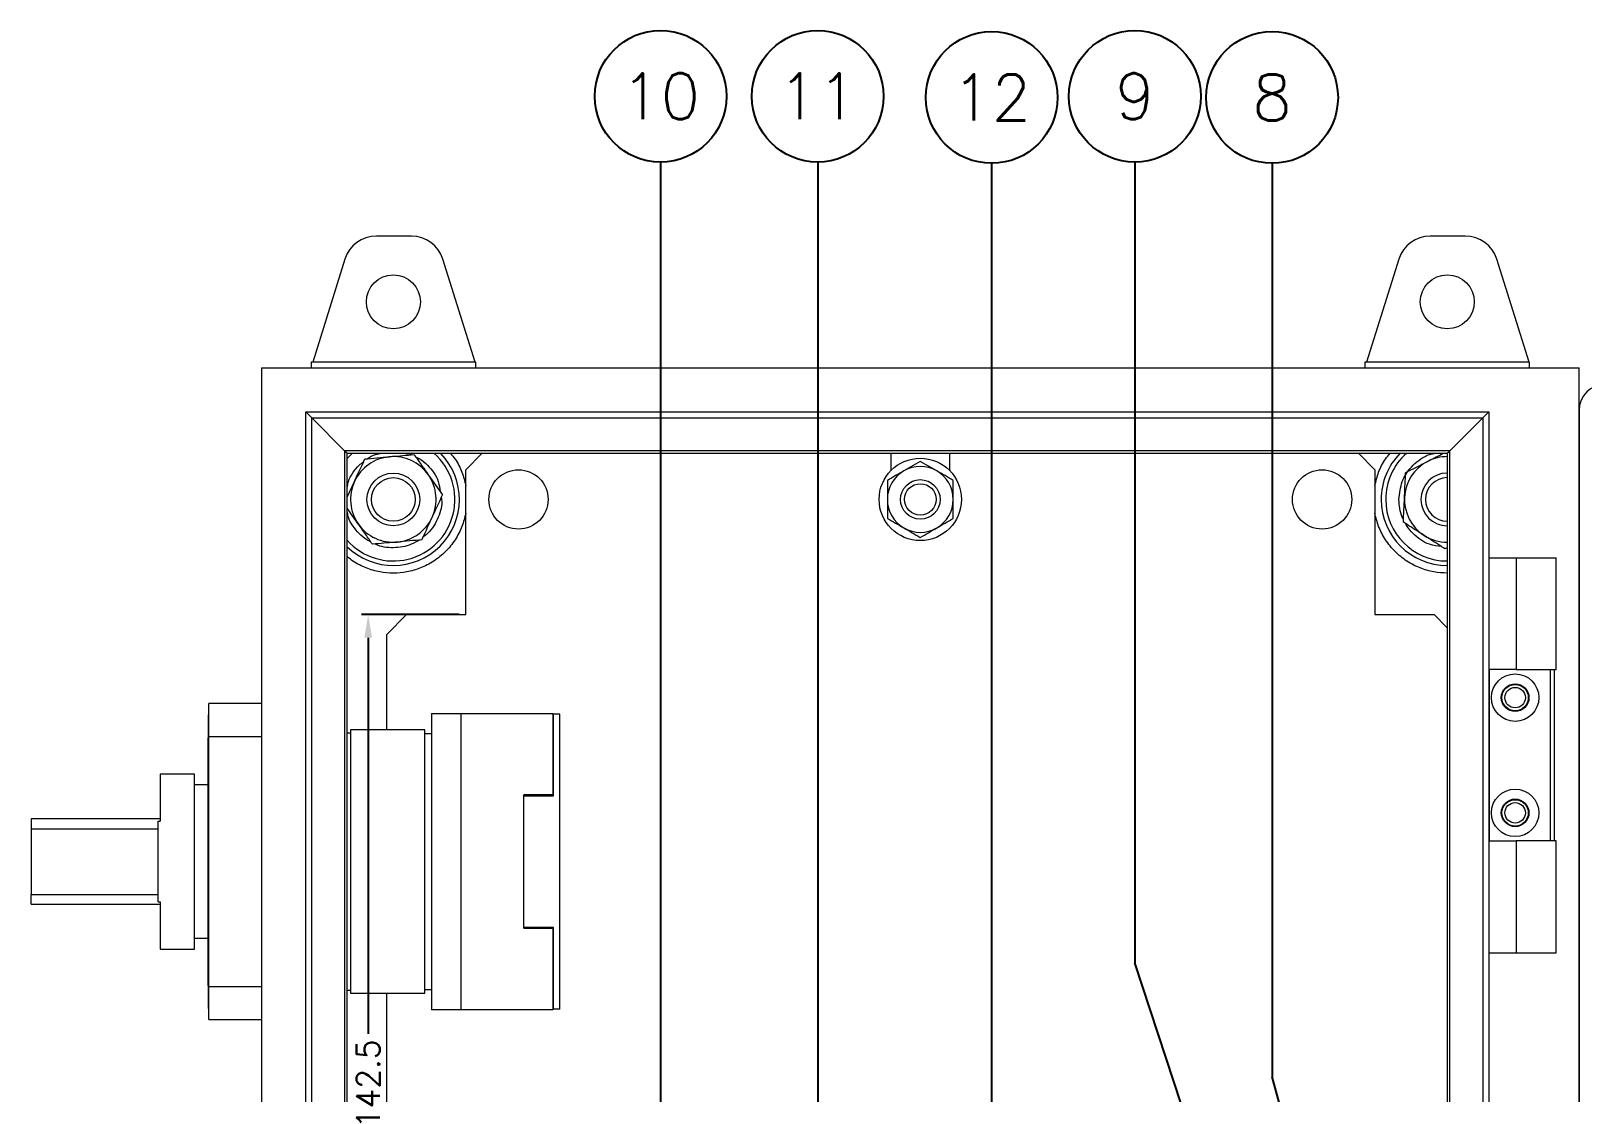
# Model space of a CAD drawing. Extents: x 4137 to 28680, y 2446 to 6814.
# Drawn here: x 11037.1 to 11272.7, y 3616.5 to 3777.8 of the extents above; entities that cross this region are included whole.
import ezdxf
from ezdxf.enums import TextEntityAlignment as Align

# ---------------------------------------------------------------- set-up
doc = ezdxf.new("R2010")
doc.units = 0
doc.header["$LTSCALE"] = 0.5
doc.layers.get('0').update_dxf_attribs({"linetype": 'CONTINUOUS'})
doc.layers.get('DEFPOINTS').update_dxf_attribs({"linetype": 'CONTINUOUS'})
doc.layers.add('DIM', color=5, linetype='CONTINUOUS')
doc.styles.get("Standard").update_dxf_attribs({"font": 'simplex.shx'})
doc.dimstyles.new('YP115', dxfattribs={"dimscale": 0, "dimtxt": 37.5, "dimasz": 37.5, "dimexe": 0.5, "dimexo": 37.5, "dimgap": 22.5, "dimtad": 0, "dimtoh": 1, "dimdec": 1, "dimzin": 0, "dimdsep": 46, "dimtxsty": 'Standard', "dimcen": 0, "dimdle": 1.25, "dimadec": 0, "dimazin": 0, "dimtfac": 0.75, "dimtdec": 1, "dimtofl": 0, "dimtmove": 2, "dimatfit": 3, "dimfxl": 1, "dimtolj": 1, "dimtzin": 0, "dimarcsym": 0})

# ---------------------------------------------------------------- blocks, each defined once
blk = doc.blocks.new('*D38')
at = {"layer": 'DEFPOINTS', "color": 0, "transparency": 16777216}
for p in [(11103.13, 3689.17), (11088.31, 3546.67), (11097.13, 3546.67)]:
    blk.add_point(p, dxfattribs=at)
at = {"layer": 'DIM', "color": 0, "lineweight": -2, "transparency": 16777216}
for p, q in [((11102.13, 3689.17), (11087.31, 3689.17)), ((11088.31, 3685.67), (11088.31, 3625.49)), ((11088.31, 3550.17), (11088.31, 3610.36)), ((11096.13, 3546.67), (11087.31, 3546.67))]:
    blk.add_line(p, q, dxfattribs=at)
at = {"layer": 'DIM', "color": 0, "transparency": 16777216}
for points in [[(11087.72, 3685.67), (11088.89, 3685.67), (11088.31, 3689.17)], [(11087.72, 3550.17), (11088.89, 3550.17), (11088.31, 3546.67)]]:
    blk.add_solid(points, dxfattribs=at)
at = {"layer": 'DIM', "color": 0, "transparency": 16777216, "insert": (11088.31, 3617.92), "char_height": 3.5, "attachment_point": 5, "rotation": 90}
blk.add_mtext('\\A1;142.5', dxfattribs=at)
blk = doc.blocks.new('*D40')
at = {"layer": 'DEFPOINTS', "color": 0, "transparency": 16777216}
for p in [(11103.13, 3689.17), (11088.31, 3546.67), (11097.13, 3546.67)]:
    blk.add_point(p, dxfattribs=at)
at = {"layer": 'DIM', "color": 0, "lineweight": -2, "transparency": 16777216}
for p, q in [((11102.13, 3689.17), (11087.31, 3689.17)), ((11088.31, 3685.67), (11088.31, 3625.49)), ((11088.31, 3550.17), (11088.31, 3610.36)), ((11096.13, 3546.67), (11087.31, 3546.67))]:
    blk.add_line(p, q, dxfattribs=at)
at = {"layer": 'DIM', "color": 0, "transparency": 16777216}
for points in [[(11087.72, 3685.67), (11088.89, 3685.67), (11088.31, 3689.17)], [(11087.72, 3550.17), (11088.89, 3550.17), (11088.31, 3546.67)]]:
    blk.add_solid(points, dxfattribs=at)
at = {"layer": 'DIM', "color": 0, "transparency": 16777216, "insert": (11088.31, 3617.92), "char_height": 3.5, "attachment_point": 5, "rotation": 90}
blk.add_mtext('\\A1;142.5', dxfattribs=at)

msp = doc.modelspace()

# ---------------------------------------------------------------- linework, layer by layer
at = {"color": 7, "linetype": 'Continuous', "lineweight": 15}
for p, q in [((11094.87, 3746.67), (11089.55, 3746.67)), ((11094.87, 3746.67), (11089.55, 3746.67)), ((11254.87, 3746.67), (11249.55, 3746.67)), ((11254.87, 3746.67), (11249.55, 3746.67)), ((11084.78, 3743.17), (11079.89, 3727.5)), ((11084.78, 3743.17), (11079.89, 3727.5)), ((11104.54, 3727.5), (11099.64, 3743.17)), ((11104.54, 3727.5), (11099.64, 3743.17)), ((11244.78, 3743.17), (11239.89, 3727.5)), ((11244.78, 3743.17), (11239.89, 3727.5)), ((11264.54, 3727.5), (11259.64, 3743.17)), ((11264.54, 3727.5), (11259.64, 3743.17)), ((11079.89, 3727.5), (11079.63, 3727.5)), ((11079.63, 3727.5), (11079.63, 3726.67)), ((11079.89, 3727.5), (11079.63, 3727.5)), ((11079.63, 3727.5), (11079.63, 3726.67)), ((11104.54, 3727.5), (11079.89, 3727.5)), ((11104.54, 3727.5), (11079.89, 3727.5)), ((11104.63, 3727.5), (11104.54, 3727.5)), ((11104.63, 3727.5), (11104.54, 3727.5)), ((11104.63, 3726.67), (11104.63, 3727.5)), ((11104.63, 3726.67), (11104.63, 3727.5)), ((11239.89, 3727.5), (11239.63, 3727.5)), ((11239.63, 3727.5), (11239.63, 3726.67)), ((11239.89, 3727.5), (11239.63, 3727.5)), ((11239.63, 3727.5), (11239.63, 3726.67)), ((11264.54, 3727.5), (11239.89, 3727.5)), ((11264.54, 3727.5), (11239.89, 3727.5)), ((11264.63, 3727.5), (11264.54, 3727.5)), ((11264.63, 3727.5), (11264.54, 3727.5)), ((11264.63, 3726.67), (11264.63, 3727.5)), ((11264.63, 3726.67), (11264.63, 3727.5)), ((11072.13, 3726.67), (11272.13, 3726.67)), ((11072.13, 3726.67), (11072.13, 3426.67)), ((11072.13, 3726.67), (11272.13, 3726.67)), ((11072.13, 3726.67), (11072.13, 3426.67)), ((11272.13, 3426.67), (11272.13, 3726.67)), ((11272.13, 3426.67), (11272.13, 3726.67)), ((11272.13, 3720.17), (11272.13, 3433.17)), ((11272.13, 3720.17), (11272.13, 3433.17)), ((11079.74, 3719.06), (11078.82, 3719.98)), ((11078.82, 3719.98), (11258.43, 3719.98)), ((11078.82, 3433.37), (11078.82, 3719.98)), ((11079.74, 3719.06), (11078.82, 3719.98)), ((11078.82, 3719.98), (11258.43, 3719.98)), ((11078.82, 3433.37), (11078.82, 3719.98)), ((11079.74, 3719.06), (11257.51, 3719.06)), ((11079.74, 3719.06), (11084.74, 3714.07)), ((11079.74, 3434.29), (11079.74, 3719.06)), ((11079.74, 3719.06), (11257.51, 3719.06)), ((11079.74, 3719.06), (11084.74, 3714.07)), ((11079.74, 3434.29), (11079.74, 3719.06)), ((11252.52, 3714.07), (11257.51, 3719.06)), ((11252.52, 3714.07), (11257.51, 3719.06)), ((11258.43, 3719.98), (11257.51, 3719.06)), ((11258.43, 3719.98), (11257.51, 3719.06)), ((11257.51, 3719.06), (11257.51, 3434.29)), ((11257.51, 3719.06), (11257.51, 3434.29)), ((11258.43, 3719.98), (11258.43, 3433.37)), ((11258.43, 3719.98), (11258.43, 3433.37)), ((11252.52, 3714.07), (11084.74, 3714.07)), ((11084.74, 3714.07), (11084.74, 3439.28)), ((11252.52, 3714.07), (11084.74, 3714.07)), ((11084.74, 3714.07), (11084.74, 3439.28)), ((11085.13, 3439.67), (11085.13, 3713.67)), ((11085.13, 3713.67), (11252.13, 3713.67)), ((11085.13, 3439.67), (11085.13, 3713.67)), ((11085.13, 3713.67), (11252.13, 3713.67)), ((11103.13, 3711.17), (11105.63, 3713.67)), ((11103.13, 3711.17), (11105.63, 3713.67)), ((11167.63, 3713.67), (11167.63, 3711.01)), ((11167.63, 3713.67), (11167.63, 3711.01)), ((11176.63, 3711.01), (11176.63, 3713.67)), ((11176.63, 3711.01), (11176.63, 3713.67)), ((11238.63, 3713.67), (11241.13, 3711.17)), ((11238.63, 3713.67), (11241.13, 3711.17)), ((11252.13, 3713.67), (11252.13, 3439.67)), ((11252.13, 3713.67), (11252.13, 3439.67)), ((11252.52, 3439.28), (11252.52, 3714.07)), ((11252.52, 3439.28), (11252.52, 3714.07)), ((11103.13, 3689.17), (11103.13, 3711.17)), ((11103.13, 3689.17), (11103.13, 3711.17)), ((11172.13, 3712.45), (11169.63, 3711)), ((11172.13, 3712.45), (11169.63, 3711)), ((11174.63, 3711), (11172.13, 3712.45)), ((11174.63, 3711), (11172.13, 3712.45)), ((11241.13, 3711.17), (11241.13, 3689.17)), ((11241.13, 3711.17), (11241.13, 3689.17)), ((11085.13, 3707.03), (11086.23, 3709.41)), ((11085.13, 3707.03), (11086.23, 3709.41)), ((11252.1, 3699.34), (11251.78, 3699.18)), ((11252.1, 3699.34), (11251.78, 3699.18)), ((11258.51, 3697.82), (11258.43, 3697.82)), ((11258.51, 3697.82), (11258.43, 3697.82)), ((11258.51, 3680.82), (11258.51, 3697.82)), ((11258.51, 3697.82), (11262.57, 3697.82)), ((11258.51, 3680.82), (11258.51, 3697.82)), ((11258.51, 3697.82), (11262.57, 3697.82)), ((11262.57, 3697.82), (11262.57, 3680.82)), ((11262.57, 3697.82), (11268.68, 3697.82)), ((11262.57, 3697.82), (11262.57, 3680.82)), ((11262.57, 3697.82), (11268.68, 3697.82)), ((11268.68, 3680.82), (11268.68, 3697.82)), ((11268.68, 3680.82), (11268.68, 3697.82)), ((11091.13, 3686.17), (11094.13, 3689.17)), ((11091.13, 3686.17), (11094.13, 3689.17)), ((11094.13, 3689.17), (11103.13, 3689.17)), ((11094.13, 3689.17), (11103.13, 3689.17)), ((11241.13, 3689.17), (11250.13, 3689.17)), ((11241.13, 3689.17), (11250.13, 3689.17)), ((11250.13, 3689.17), (11252.13, 3687.17)), ((11250.13, 3689.17), (11252.13, 3687.17)), ((11091.13, 3671.67), (11091.13, 3686.17)), ((11091.13, 3671.67), (11091.13, 3686.17)), ((11258.43, 3680.82), (11258.51, 3680.82)), ((11258.43, 3680.82), (11258.51, 3680.82)), ((11262.57, 3680.82), (11258.51, 3680.82)), ((11262.57, 3680.82), (11258.51, 3680.82)), ((11258.53, 3654.82), (11258.53, 3680.82)), ((11258.53, 3654.82), (11258.53, 3680.82)), ((11262.57, 3680.82), (11268.68, 3680.82)), ((11262.57, 3680.82), (11268.68, 3680.82)), ((11267.73, 3680.82), (11267.73, 3654.82)), ((11267.73, 3680.82), (11267.73, 3654.82)), ((11268.43, 3654.82), (11268.43, 3680.82)), ((11268.43, 3654.82), (11268.43, 3680.82)), ((11072.13, 3675.67), (11064.13, 3675.67)), ((11064.13, 3670.67), (11064.13, 3675.67)), ((11072.13, 3675.67), (11064.13, 3675.67)), ((11064.13, 3670.67), (11064.13, 3675.67)), ((11064.13, 3673.97), (11064.03, 3673.97)), ((11064.03, 3673.97), (11064.03, 3670.47)), ((11064.13, 3673.97), (11064.03, 3673.97)), ((11064.03, 3673.97), (11064.03, 3670.47)), ((11097.93, 3674.17), (11097.93, 3629.17)), ((11097.93, 3674.17), (11102.43, 3674.17)), ((11097.93, 3674.17), (11097.93, 3629.17)), ((11097.93, 3674.17), (11102.43, 3674.17)), ((11102.43, 3629.17), (11102.43, 3674.17)), ((11102.43, 3674.17), (11116.33, 3674.17)), ((11102.43, 3629.17), (11102.43, 3674.17)), ((11102.43, 3674.17), (11116.33, 3674.17)), ((11116.33, 3674.17), (11116.33, 3661.79)), ((11116.33, 3674.17), (11116.33, 3661.79)), ((11116.43, 3674.07), (11116.33, 3674.07)), ((11116.43, 3674.07), (11116.33, 3674.07)), ((11116.43, 3661.67), (11116.43, 3674.07)), ((11117.43, 3674.07), (11116.43, 3674.07)), ((11116.43, 3661.67), (11116.43, 3674.07)), ((11117.43, 3674.07), (11116.43, 3674.07)), ((11117.43, 3629.27), (11117.43, 3674.07)), ((11117.43, 3629.27), (11117.43, 3674.07)), ((11064.13, 3670.67), (11072.13, 3670.67)), ((11064.13, 3632.67), (11064.13, 3670.67)), ((11064.13, 3670.67), (11072.13, 3670.67)), ((11064.13, 3632.67), (11064.13, 3670.67)), ((11085.63, 3671.17), (11085.13, 3671.17)), ((11085.63, 3671.17), (11085.13, 3671.17)), ((11096.93, 3671.67), (11085.63, 3671.67)), ((11085.63, 3671.67), (11085.63, 3631.67)), ((11096.93, 3671.67), (11085.63, 3671.67)), ((11085.63, 3671.67), (11085.63, 3631.67)), ((11096.93, 3631.67), (11096.93, 3671.67)), ((11096.93, 3631.67), (11096.93, 3671.67)), ((11097.93, 3671.07), (11096.93, 3671.07)), ((11097.93, 3671.07), (11096.93, 3671.07)), ((11064.03, 3632.87), (11064.03, 3670.47)), ((11064.03, 3632.87), (11064.03, 3670.47)), ((11061.93, 3664.97), (11056.73, 3664.97)), ((11056.73, 3664.97), (11056.73, 3657.8)), ((11061.93, 3664.97), (11056.73, 3664.97)), ((11056.73, 3664.97), (11056.73, 3657.8)), ((11061.93, 3638.37), (11061.93, 3664.97)), ((11061.93, 3638.37), (11061.93, 3664.97)), ((11064.03, 3663.32), (11061.93, 3663.32)), ((11064.03, 3663.32), (11061.93, 3663.32)), ((11116.33, 3661.79), (11111.93, 3661.79)), ((11111.93, 3641.55), (11111.93, 3661.79)), ((11116.33, 3661.79), (11111.93, 3661.79)), ((11111.93, 3641.55), (11111.93, 3661.79)), ((11111.93, 3661.67), (11116.43, 3661.67)), ((11111.93, 3641.67), (11111.93, 3661.67)), ((11111.93, 3661.67), (11116.43, 3661.67)), ((11111.93, 3641.67), (11111.93, 3661.67)), ((11056.73, 3658.14), (11037.13, 3658.14)), ((11037.13, 3658.14), (11037.13, 3656.67)), ((11056.73, 3658.14), (11037.13, 3658.14)), ((11037.13, 3658.14), (11037.13, 3656.67)), ((11037.13, 3656.67), (11037.13, 3646.68)), ((11037.13, 3656.67), (11056.43, 3656.67)), ((11037.13, 3656.67), (11037.13, 3646.68)), ((11037.13, 3656.67), (11056.43, 3656.67)), ((11056.43, 3657.8), (11056.73, 3657.8)), ((11056.43, 3656.67), (11056.43, 3657.8)), ((11056.43, 3657.8), (11056.73, 3657.8)), ((11056.43, 3656.67), (11056.43, 3657.8)), ((11056.43, 3646.68), (11056.43, 3656.67)), ((11056.43, 3646.68), (11056.43, 3656.67)), ((11258.43, 3654.82), (11258.51, 3654.82)), ((11258.43, 3654.82), (11258.51, 3654.82)), ((11258.51, 3637.82), (11258.51, 3654.82)), ((11258.51, 3654.82), (11262.57, 3654.82)), ((11258.51, 3637.82), (11258.51, 3654.82)), ((11258.51, 3654.82), (11262.57, 3654.82)), ((11262.57, 3654.82), (11262.57, 3637.82)), ((11268.68, 3654.82), (11262.57, 3654.82)), ((11262.57, 3654.82), (11262.57, 3637.82)), ((11268.68, 3654.82), (11262.57, 3654.82)), ((11268.68, 3637.82), (11268.68, 3654.82)), ((11268.68, 3637.82), (11268.68, 3654.82)), ((11037.13, 3646.68), (11056.43, 3646.68)), ((11037.13, 3645.21), (11037.13, 3646.68)), ((11037.13, 3646.68), (11056.43, 3646.68)), ((11037.13, 3645.21), (11037.13, 3646.68)), ((11037.13, 3645.21), (11056.73, 3645.21)), ((11037.13, 3645.21), (11056.73, 3645.21)), ((11056.43, 3645.55), (11056.43, 3646.68)), ((11056.43, 3645.55), (11056.43, 3646.68)), ((11056.43, 3645.55), (11056.73, 3645.55)), ((11056.43, 3645.55), (11056.73, 3645.55)), ((11056.73, 3645.55), (11056.73, 3638.37)), ((11056.73, 3645.55), (11056.73, 3638.37)), ((11061.93, 3640.02), (11064.03, 3640.02)), ((11061.93, 3640.02), (11064.03, 3640.02)), ((11116.43, 3641.67), (11111.93, 3641.67)), ((11116.43, 3641.67), (11111.93, 3641.67)), ((11111.93, 3641.55), (11116.33, 3641.55)), ((11111.93, 3641.55), (11116.33, 3641.55)), ((11116.33, 3641.55), (11116.33, 3629.17)), ((11116.33, 3641.55), (11116.33, 3629.17)), ((11116.43, 3629.27), (11116.43, 3641.67)), ((11116.43, 3629.27), (11116.43, 3641.67)), ((11056.73, 3638.37), (11061.93, 3638.37)), ((11056.73, 3638.37), (11061.93, 3638.37)), ((11258.43, 3637.82), (11258.51, 3637.82)), ((11258.43, 3637.82), (11258.51, 3637.82)), ((11258.51, 3637.82), (11262.57, 3637.82)), ((11258.51, 3637.82), (11262.57, 3637.82)), ((11262.57, 3637.82), (11268.68, 3637.82)), ((11262.57, 3637.82), (11268.68, 3637.82)), ((11064.03, 3632.87), (11064.03, 3629.37)), ((11064.03, 3632.87), (11064.03, 3629.37)), ((11072.13, 3632.67), (11064.13, 3632.67)), ((11064.13, 3627.67), (11064.13, 3632.67)), ((11072.13, 3632.67), (11064.13, 3632.67)), ((11064.13, 3627.67), (11064.13, 3632.67)), ((11085.13, 3632.17), (11085.63, 3632.17)), ((11085.13, 3632.17), (11085.63, 3632.17)), ((11085.63, 3631.67), (11096.93, 3631.67)), ((11085.63, 3631.67), (11096.93, 3631.67)), ((11091.13, 3467.17), (11091.13, 3631.67)), ((11091.13, 3467.17), (11091.13, 3631.67)), ((11096.93, 3632.27), (11097.93, 3632.27)), ((11096.93, 3632.27), (11097.93, 3632.27)), ((11064.03, 3629.37), (11064.13, 3629.37)), ((11064.03, 3629.37), (11064.13, 3629.37)), ((11102.43, 3629.17), (11097.93, 3629.17)), ((11102.43, 3629.17), (11097.93, 3629.17)), ((11116.33, 3629.17), (11102.43, 3629.17)), ((11116.33, 3629.17), (11102.43, 3629.17)), ((11116.33, 3629.27), (11116.43, 3629.27)), ((11116.33, 3629.27), (11116.43, 3629.27)), ((11117.43, 3629.27), (11116.43, 3629.27)), ((11117.43, 3629.27), (11116.43, 3629.27)), ((11064.13, 3627.67), (11072.13, 3627.67)), ((11064.13, 3627.67), (11072.13, 3627.67))]:
    msp.add_line(p, q, dxfattribs=at)
at = {"color": 8, "linetype": 'Continuous', "lineweight": 15}
for p, q in [((11064.03, 3670.47), (11064.13, 3670.47)), ((11064.03, 3670.47), (11064.13, 3670.47)), ((11064.13, 3632.87), (11064.03, 3632.87)), ((11064.13, 3632.87), (11064.03, 3632.87))]:
    msp.add_line(p, q, dxfattribs=at)
at = {"color": 7, "linetype": 'Continuous', "lineweight": 15, "flags": 128}
for points in [[(11084.74, 3714.07), (11084.95, 3713.85), (11085.08, 3713.72), (11085.13, 3713.67)], [(11084.74, 3714.07), (11084.95, 3713.85), (11085.08, 3713.72), (11085.13, 3713.67)], [(11252.13, 3713.67), (11252.17, 3713.72), (11252.31, 3713.85), (11252.52, 3714.07)], [(11252.13, 3713.67), (11252.17, 3713.72), (11252.31, 3713.85), (11252.52, 3714.07)]]:
    msp.add_lwpolyline(points, dxfattribs=at)
at = {"color": 8, "linetype": 'Continuous', "lineweight": 15, "flags": 128}
msp.add_lwpolyline([(11085.93, 3713.67), (11085.22, 3712.97), (11085.13, 3712.88)], dxfattribs=at)
msp.add_lwpolyline([(11085.93, 3713.67), (11085.22, 3712.97), (11085.13, 3712.88)], dxfattribs=at)
at = {"color": 7, "linetype": 'Continuous', "lineweight": 15}
for centre, radius in [((11092.13, 3736.67), 4.1), ((11092.13, 3736.67), 4.1), ((11252.13, 3736.67), 4.1), ((11252.13, 3736.67), 4.1), ((11111.13, 3706.67), 4.5), ((11111.13, 3706.67), 4.5), ((11172.13, 3706.67), 6.25), ((11172.13, 3706.67), 6.25), ((11233.13, 3706.67), 4.5), ((11233.13, 3706.67), 4.5), ((11092.13, 3706.67), 4), ((11092.13, 3706.67), 4), ((11092.13, 3706.67), 3.31), ((11092.13, 3706.67), 3.31), ((11172.13, 3706.67), 3), ((11172.13, 3706.67), 3), ((11172.13, 3706.67), 2.39), ((11172.13, 3706.67), 2.39), ((11262.43, 3676.57), 3.6), ((11262.43, 3676.57), 3.6), ((11262.43, 3676.57), 2.1), ((11262.43, 3676.57), 2.1), ((11262.43, 3676.57), 2), ((11262.43, 3676.57), 2), ((11262.43, 3676.57), 1.55), ((11262.43, 3676.57), 1.55), ((11262.43, 3659.07), 3.6), ((11262.43, 3659.07), 3.6), ((11262.43, 3659.07), 2.1), ((11262.43, 3659.07), 2.1), ((11262.43, 3659.07), 2), ((11262.43, 3659.07), 2), ((11262.43, 3659.07), 1.55), ((11262.43, 3659.07), 1.55)]:
    msp.add_circle(centre, radius, dxfattribs=at)
for centre, radius, start, end in [((11089.55, 3741.67), 5, 90, 162.646), ((11089.55, 3741.67), 5, 90, 162.646), ((11094.87, 3741.67), 5, 17.354, 90), ((11094.87, 3741.67), 5, 17.354, 90), ((11249.55, 3741.67), 5, 90, 162.646), ((11249.55, 3741.67), 5, 90, 162.646), ((11254.87, 3741.67), 5, 17.354, 90), ((11254.87, 3741.67), 5, 17.354, 90), ((11276.13, 3720.17), 4, 90, 180), ((11276.13, 3720.17), 4, 90, 180), ((11092.13, 3706.67), 6.5, 95.1489, 155.1489), ((11092.13, 3706.67), 6.5, 95.1489, 155.1489), ((11092.13, 3706.67), 6.5, 35.1489, 95.1489), ((11092.13, 3706.67), 6.5, 35.1489, 95.1489), ((11252.13, 3706.67), 6.5, 90, 117.3327), ((11252.13, 3706.67), 6.5, 90, 117.3327), ((11172.13, 3706.67), 5, 120, 180), ((11172.13, 3706.67), 5, 120, 180), ((11172.13, 3706.67), 5, 60, 120), ((11172.13, 3706.67), 5, 60, 120), ((11172.13, 3706.67), 5, 0, 60), ((11172.13, 3706.67), 5, 0, 60), ((11252.13, 3706.67), 6.5, 117.3327, 177.3327), ((11252.13, 3706.67), 6.5, 117.3327, 177.3327), ((11092.13, 3706.67), 6.5, 155.1489, 215.1489), ((11092.13, 3706.67), 6.5, 155.1489, 215.1489), ((11092.13, 3706.67), 6.5, 335.1489, 35.1489), ((11092.13, 3706.67), 6.5, 335.1489, 35.1489), ((11252.13, 3706.67), 4, 90, 180), ((11252.13, 3706.67), 4, 90, 180), ((11252.13, 3706.67), 3.31, 90, 180), ((11252.13, 3706.67), 3.31, 90, 180), ((11172.13, 3706.67), 5, 180, 240), ((11172.13, 3706.67), 5, 180, 240), ((11172.13, 3706.67), 5, 300, 0), ((11172.13, 3706.67), 5, 300, 0), ((11252.13, 3706.67), 6.5, 177.3327, 237.3327), ((11252.13, 3706.67), 6.5, 177.3327, 237.3327), ((11252.13, 3706.67), 4, 180, 270), ((11252.13, 3706.67), 4, 180, 270), ((11252.13, 3706.67), 3.31, 180, 270), ((11252.13, 3706.67), 3.31, 180, 270), ((11092.13, 3706.67), 6.5, 275.1489, 335.1489), ((11092.13, 3706.67), 6.5, 275.1489, 335.1489), ((11092.13, 3706.67), 6.5, 215.1489, 275.1489), ((11092.13, 3706.67), 6.5, 215.1489, 275.1489), ((11172.13, 3706.67), 5, 240, 300), ((11172.13, 3706.67), 5, 240, 300), ((11252.13, 3706.67), 6.5, 237.3327, 270), ((11252.13, 3706.67), 6.5, 237.3327, 270)]:
    msp.add_arc(centre, radius, start, end, dxfattribs=at)
at = {"color": 8, "linetype": 'Continuous', "lineweight": 15}
for centre, radius, start, end in [((11092.13, 3706.67), 9.35, 221.5427, 48.4573), ((11092.13, 3706.67), 10.03, 225.7657, 44.2343), ((11092.13, 3706.67), 9.35, 221.5427, 48.4573), ((11092.13, 3706.67), 10.03, 225.7657, 44.2343), ((11252.13, 3706.67), 10.03, 135.7657, 180), ((11252.13, 3706.67), 10.03, 135.7657, 180), ((11252.13, 3706.67), 9.35, 131.5427, 180), ((11252.13, 3706.67), 9.35, 131.5427, 180), ((11252.13, 3706.67), 10.03, 180, 270), ((11252.13, 3706.67), 10.03, 180, 270), ((11252.13, 3706.67), 9.35, 180, 270), ((11252.13, 3706.67), 9.35, 180, 270)]:
    msp.add_arc(centre, radius, start, end, dxfattribs=at)
at = {"color": 7, "linetype": 'Continuous', "lineweight": 15}
for points, knots in [([(11087.81, 3712.81), (11088.41, 3712.87), (11089.64, 3712.98), (11090.91, 3713.09), (11091.54, 3713.15)], [0, 0, 0, 0, 0.495458, 1, 1, 1, 1]), ([(11087.81, 3712.81), (11088.41, 3712.87), (11089.64, 3712.98), (11090.91, 3713.09), (11091.54, 3713.15)], [0, 0, 0, 0, 0.495458, 1, 1, 1, 1]), ([(11091.54, 3713.15), (11091.63, 3713.16), (11092.9, 3713.27), (11094.13, 3713.38), (11095.28, 3713.48)], [0, 0, 0, 0, 0.070214, 1, 1, 1, 1]), ([(11091.54, 3713.15), (11091.63, 3713.16), (11092.9, 3713.27), (11094.13, 3713.38), (11095.28, 3713.48)], [0, 0, 0, 0, 0.070214, 1, 1, 1, 1]), ([(11095.28, 3713.48), (11095.63, 3712.99), (11096.34, 3711.98), (11097.07, 3710.94), (11097.44, 3710.42)], [0, 0, 0, 0, 0.495459, 1, 1, 1, 1]), ([(11095.28, 3713.48), (11095.63, 3712.99), (11096.34, 3711.98), (11097.07, 3710.94), (11097.44, 3710.42)], [0, 0, 0, 0, 0.495459, 1, 1, 1, 1]), ([(11249.14, 3712.45), (11249.22, 3712.49), (11250.02, 3712.9), (11250.81, 3713.31), (11251.51, 3713.67)], [0, 0, 0, 0, 0.098745, 1, 1, 1, 1]), ([(11249.14, 3712.45), (11249.22, 3712.49), (11250.02, 3712.9), (11250.81, 3713.31), (11251.51, 3713.67)], [0, 0, 0, 0, 0.098745, 1, 1, 1, 1]), ([(11086.23, 3709.41), (11086.37, 3709.72), (11086.91, 3710.87), (11087.43, 3711.99), (11087.81, 3712.81)], [0, 0, 0, 0, 0.268637, 1, 1, 1, 1]), ([(11086.23, 3709.41), (11086.37, 3709.72), (11086.91, 3710.87), (11087.43, 3711.99), (11087.81, 3712.81)], [0, 0, 0, 0, 0.268637, 1, 1, 1, 1]), ([(11245.63, 3706.98), (11245.64, 3707.07), (11245.7, 3708.33), (11245.76, 3709.57), (11245.81, 3710.73)], [0, 0, 0, 0, 0.070214, 1, 1, 1, 1]), ([(11245.63, 3706.98), (11245.64, 3707.07), (11245.7, 3708.33), (11245.76, 3709.57), (11245.81, 3710.73)], [0, 0, 0, 0, 0.070214, 1, 1, 1, 1]), ([(11245.81, 3710.73), (11246.35, 3711.01), (11247.44, 3711.57), (11248.57, 3712.15), (11249.14, 3712.45)], [0, 0, 0, 0, 0.495457, 1, 1, 1, 1]), ([(11245.81, 3710.73), (11246.35, 3711.01), (11247.44, 3711.57), (11248.57, 3712.15), (11249.14, 3712.45)], [0, 0, 0, 0, 0.495457, 1, 1, 1, 1]), ([(11097.44, 3710.42), (11097.49, 3710.34), (11098.22, 3709.31), (11098.94, 3708.29), (11099.6, 3707.35)], [0, 0, 0, 0, 0.0702123, 1, 1, 1, 1]), ([(11097.44, 3710.42), (11097.49, 3710.34), (11098.22, 3709.31), (11098.94, 3708.29), (11099.6, 3707.35)], [0, 0, 0, 0, 0.0702123, 1, 1, 1, 1]), ([(11098.03, 3703.94), (11098.17, 3704.25), (11098.7, 3705.4), (11099.22, 3706.53), (11099.6, 3707.35)], [0, 0, 0, 0, 0.268637, 1, 1, 1, 1]), ([(11098.03, 3703.94), (11098.17, 3704.25), (11098.7, 3705.4), (11099.22, 3706.53), (11099.6, 3707.35)], [0, 0, 0, 0, 0.268637, 1, 1, 1, 1]), ([(11245.46, 3703.23), (11245.49, 3703.84), (11245.55, 3705.07), (11245.61, 3706.34), (11245.63, 3706.98)], [0, 0, 0, 0, 0.495457, 1, 1, 1, 1]), ([(11245.46, 3703.23), (11245.49, 3703.84), (11245.55, 3705.07), (11245.61, 3706.34), (11245.63, 3706.98)], [0, 0, 0, 0, 0.495457, 1, 1, 1, 1]), ([(11086.81, 3702.93), (11086.76, 3703), (11086.19, 3703.81), (11085.64, 3704.6), (11085.13, 3705.33)], [0, 0, 0, 0, 0.0900375, 1, 1, 1, 1]), ([(11086.81, 3702.93), (11086.76, 3703), (11086.19, 3703.81), (11085.64, 3704.6), (11085.13, 3705.33)], [0, 0, 0, 0, 0.0900375, 1, 1, 1, 1]), ([(11096.45, 3700.54), (11096.58, 3700.82), (11097.1, 3701.93), (11097.63, 3703.09), (11098.03, 3703.94)], [0, 0, 0, 0, 0.257554, 1, 1, 1, 1]), ([(11096.45, 3700.54), (11096.58, 3700.82), (11097.1, 3701.93), (11097.63, 3703.09), (11098.03, 3703.94)], [0, 0, 0, 0, 0.257554, 1, 1, 1, 1]), ([(11088.97, 3699.86), (11088.62, 3700.36), (11087.91, 3701.37), (11087.18, 3702.41), (11086.81, 3702.93)], [0, 0, 0, 0, 0.495457, 1, 1, 1, 1]), ([(11088.97, 3699.86), (11088.62, 3700.36), (11087.91, 3701.37), (11087.18, 3702.41), (11086.81, 3702.93)], [0, 0, 0, 0, 0.495457, 1, 1, 1, 1]), ([(11248.62, 3701.2), (11248.33, 3701.39), (11247.26, 3702.07), (11246.22, 3702.74), (11245.46, 3703.23)], [0, 0, 0, 0, 0.268635, 1, 1, 1, 1]), ([(11248.62, 3701.2), (11248.33, 3701.39), (11247.26, 3702.07), (11246.22, 3702.74), (11245.46, 3703.23)], [0, 0, 0, 0, 0.268635, 1, 1, 1, 1]), ([(11092.71, 3700.2), (11092.62, 3700.19), (11091.36, 3700.08), (11090.12, 3699.97), (11088.97, 3699.86)], [0, 0, 0, 0, 0.070214, 1, 1, 1, 1]), ([(11092.71, 3700.2), (11092.62, 3700.19), (11091.36, 3700.08), (11090.12, 3699.97), (11088.97, 3699.86)], [0, 0, 0, 0, 0.070214, 1, 1, 1, 1]), ([(11096.45, 3700.54), (11095.84, 3700.48), (11094.62, 3700.37), (11093.35, 3700.26), (11092.71, 3700.2)], [0, 0, 0, 0, 0.495457, 1, 1, 1, 1]), ([(11096.45, 3700.54), (11095.84, 3700.48), (11094.62, 3700.37), (11093.35, 3700.26), (11092.71, 3700.2)], [0, 0, 0, 0, 0.495457, 1, 1, 1, 1]), ([(11251.78, 3699.18), (11251.51, 3699.35), (11250.48, 3700.01), (11249.41, 3700.69), (11248.62, 3701.2)], [0, 0, 0, 0, 0.2575495, 1, 1, 1, 1]), ([(11251.78, 3699.18), (11251.51, 3699.35), (11250.48, 3700.01), (11249.41, 3700.69), (11248.62, 3701.2)], [0, 0, 0, 0, 0.2575495, 1, 1, 1, 1])]:
    msp.add_open_spline(points, degree=3, knots=knots, dxfattribs=at)
at = {"color": 8, "linetype": 'Continuous', "lineweight": 15}
for points, knots in [([(11088.17, 3712.84), (11088.57, 3713.1), (11089.25, 3713.53), (11090.04, 3713.63), (11090.36, 3713.67)], [0, 0, 0, 0, 0.5990837, 1, 1, 1, 1]), ([(11088.17, 3712.84), (11088.57, 3713.1), (11089.25, 3713.53), (11090.04, 3713.63), (11090.36, 3713.67)], [0, 0, 0, 0, 0.5990837, 1, 1, 1, 1]), ([(11093.9, 3713.67), (11094.22, 3713.65), (11094.58, 3713.63), (11094.89, 3713.47), (11094.91, 3713.45)], [0, 0, 0, 0, 0.907283, 1, 1, 1, 1]), ([(11093.9, 3713.67), (11094.22, 3713.65), (11094.58, 3713.63), (11094.89, 3713.47), (11094.91, 3713.45)], [0, 0, 0, 0, 0.907283, 1, 1, 1, 1]), ([(11095.53, 3713.13), (11095.74, 3713.03), (11096.4, 3712.71), (11097.35, 3711.89), (11098.3, 3710.73), (11099.05, 3709.39), (11099.17, 3708.38), (11099.24, 3707.87)], [0, 0, 0, 0, 0.102618, 0.327247, 0.551876, 0.771839, 1, 1, 1, 1]), ([(11095.53, 3713.13), (11095.74, 3713.03), (11096.4, 3712.71), (11097.35, 3711.89), (11098.3, 3710.73), (11099.05, 3709.39), (11099.17, 3708.38), (11099.24, 3707.87)], [0, 0, 0, 0, 0.102618, 0.327247, 0.551876, 0.771839, 1, 1, 1, 1]), ([(11100.8, 3713.67), (11101.04, 3713.39), (11101.78, 3712.53), (11102.6, 3710.86), (11102.96, 3709.45), (11103.13, 3708.76)], [0, 0, 0, 0, 0.203966, 0.614859, 1, 1, 1, 1]), ([(11100.8, 3713.67), (11101.04, 3713.39), (11101.78, 3712.53), (11102.6, 3710.86), (11102.96, 3709.45), (11103.13, 3708.76)], [0, 0, 0, 0, 0.203966, 0.614859, 1, 1, 1, 1]), ([(11241.13, 3708.76), (11241.3, 3709.45), (11241.65, 3710.86), (11242.48, 3712.53), (11243.22, 3713.39), (11243.46, 3713.67)], [0, 0, 0, 0, 0.385141, 0.796034, 1, 1, 1, 1]), ([(11241.13, 3708.76), (11241.3, 3709.45), (11241.65, 3710.86), (11242.48, 3712.53), (11243.22, 3713.39), (11243.46, 3713.67)], [0, 0, 0, 0, 0.385141, 0.796034, 1, 1, 1, 1]), ([(11244.79, 3706.67), (11244.89, 3707.6), (11245.04, 3709.02), (11245.95, 3710.72), (11246.9, 3711.9), (11248.08, 3712.83), (11249.24, 3713.52), (11250.04, 3713.63), (11250.36, 3713.67)], [0, 0, 0, 0, 0.283974, 0.436842, 0.592953, 0.749065, 0.901934, 1, 1, 1, 1]), ([(11244.79, 3706.67), (11244.89, 3707.6), (11245.04, 3709.02), (11245.95, 3710.72), (11246.9, 3711.9), (11248.08, 3712.83), (11249.24, 3713.52), (11250.04, 3713.63), (11250.36, 3713.67)], [0, 0, 0, 0, 0.283974, 0.436842, 0.592953, 0.749065, 0.901934, 1, 1, 1, 1]), ([(11085.13, 3708.44), (11085.17, 3708.76), (11085.28, 3709.57), (11085.97, 3710.71), (11086.75, 3711.76), (11087.39, 3712.24), (11087.63, 3712.42)], [0, 0, 0, 0, 0.196798, 0.50357, 0.81685, 1, 1, 1, 1]), ([(11085.13, 3708.44), (11085.17, 3708.76), (11085.28, 3709.57), (11085.97, 3710.71), (11086.75, 3711.76), (11087.39, 3712.24), (11087.63, 3712.42)], [0, 0, 0, 0, 0.196798, 0.50357, 0.81685, 1, 1, 1, 1]), ([(11099.41, 3706.94), (11099.43, 3706.85), (11099.64, 3705.86), (11099.16, 3704.32), (11098.31, 3702.63), (11097.5, 3701.59), (11096.87, 3701.11), (11096.63, 3700.93)], [0, 0, 0, 0, 0.039277, 0.438009, 0.652654, 0.871852, 1, 1, 1, 1]), ([(11099.41, 3706.94), (11099.43, 3706.85), (11099.64, 3705.86), (11099.16, 3704.32), (11098.31, 3702.63), (11097.5, 3701.59), (11096.87, 3701.11), (11096.63, 3700.93)], [0, 0, 0, 0, 0.039277, 0.438009, 0.652654, 0.871852, 1, 1, 1, 1]), ([(11245.48, 3703.64), (11245.42, 3703.75), (11244.92, 3704.67), (11244.85, 3705.74), (11244.79, 3706.67)], [0, 0, 0, 0, 0.1207025, 1, 1, 1, 1]), ([(11245.48, 3703.64), (11245.42, 3703.75), (11244.92, 3704.67), (11244.85, 3705.74), (11244.79, 3706.67)], [0, 0, 0, 0, 0.1207025, 1, 1, 1, 1]), ([(11088.73, 3700.22), (11088.52, 3700.32), (11087.86, 3700.64), (11086.9, 3701.46), (11085.97, 3702.62), (11085.28, 3703.78), (11085.17, 3704.59), (11085.13, 3704.91)], [0, 0, 0, 0, 0.112403, 0.358451, 0.604499, 0.845436, 1, 1, 1, 1]), ([(11088.73, 3700.22), (11088.52, 3700.32), (11087.86, 3700.64), (11086.9, 3701.46), (11085.97, 3702.62), (11085.28, 3703.78), (11085.17, 3704.59), (11085.13, 3704.91)], [0, 0, 0, 0, 0.112403, 0.358451, 0.604499, 0.845436, 1, 1, 1, 1]), ([(11103.13, 3704.59), (11102.96, 3703.9), (11102.61, 3702.48), (11101.55, 3700.49), (11100.11, 3698.7), (11098.31, 3697.24), (11096.31, 3696.2), (11094.22, 3695.6), (11092.13, 3695.41), (11090.04, 3695.6), (11087.96, 3696.21), (11086.27, 3697.02), (11085.41, 3697.76), (11085.13, 3698.01)], [0, 0, 0, 0, 0.091822, 0.189785, 0.289827, 0.389868, 0.48783, 0.581883, 0.67062, 0.759358, 0.85341, 0.951373, 1, 1, 1, 1]), ([(11103.13, 3704.59), (11102.96, 3703.9), (11102.61, 3702.48), (11101.55, 3700.49), (11100.11, 3698.7), (11098.31, 3697.24), (11096.31, 3696.2), (11094.22, 3695.6), (11092.13, 3695.41), (11090.04, 3695.6), (11087.96, 3696.21), (11086.27, 3697.02), (11085.41, 3697.76), (11085.13, 3698.01)], [0, 0, 0, 0, 0.091822, 0.189785, 0.289827, 0.389868, 0.48783, 0.581883, 0.67062, 0.759358, 0.85341, 0.951373, 1, 1, 1, 1]), ([(11252.13, 3695.47), (11251.44, 3695.51), (11250.04, 3695.58), (11247.95, 3696.21), (11245.94, 3697.24), (11244.15, 3698.7), (11242.7, 3700.49), (11241.64, 3702.48), (11241.3, 3703.9), (11241.13, 3704.59)], [0, 0, 0, 0, 0.132321, 0.272568, 0.418646, 0.567823, 0.717001, 0.863078, 1, 1, 1, 1]), ([(11252.13, 3695.47), (11251.44, 3695.51), (11250.04, 3695.58), (11247.95, 3696.21), (11245.94, 3697.24), (11244.15, 3698.7), (11242.7, 3700.49), (11241.64, 3702.48), (11241.3, 3703.9), (11241.13, 3704.59)], [0, 0, 0, 0, 0.132321, 0.272568, 0.418646, 0.567823, 0.717001, 0.863078, 1, 1, 1, 1]), ([(11251.28, 3699.5), (11250.65, 3699.57), (11249.52, 3699.71), (11248.07, 3700.5), (11246.92, 3701.45), (11246.15, 3702.32), (11245.86, 3702.89), (11245.81, 3703.01)], [0, 0, 0, 0, 0.277711, 0.496191, 0.719306, 0.94242, 1, 1, 1, 1]), ([(11251.28, 3699.5), (11250.65, 3699.57), (11249.52, 3699.71), (11248.07, 3700.5), (11246.92, 3701.45), (11246.15, 3702.32), (11245.86, 3702.89), (11245.81, 3703.01)], [0, 0, 0, 0, 0.277711, 0.496191, 0.719306, 0.94242, 1, 1, 1, 1]), ([(11096.09, 3700.5), (11095.68, 3700.27), (11094.46, 3699.58), (11092.14, 3699.2), (11090.21, 3699.44), (11089.37, 3699.88), (11089.34, 3699.9)], [0, 0, 0, 0, 0.202259, 0.594213, 0.986168, 1, 1, 1, 1]), ([(11096.09, 3700.5), (11095.68, 3700.27), (11094.46, 3699.58), (11092.14, 3699.2), (11090.21, 3699.44), (11089.37, 3699.88), (11089.34, 3699.9)], [0, 0, 0, 0, 0.202259, 0.594213, 0.986168, 1, 1, 1, 1])]:
    msp.add_open_spline(points, degree=3, knots=knots, dxfattribs=at)
at = {"color": 7, "linetype": 'Continuous', "lineweight": 15}
for points in [[(11169.63, 3711), (11168.79, 3710.52), (11167.96, 3710.04), (11167.13, 3709.56)], [(11169.63, 3711), (11168.79, 3710.52), (11167.96, 3710.04), (11167.13, 3709.56)], [(11177.13, 3709.56), (11176.3, 3710.04), (11175.47, 3710.52), (11174.63, 3711)], [(11177.13, 3709.56), (11176.3, 3710.04), (11175.47, 3710.52), (11174.63, 3711)], [(11167.13, 3709.56), (11167.13, 3708.6), (11167.13, 3707.64), (11167.13, 3706.67)], [(11167.13, 3709.56), (11167.13, 3708.6), (11167.13, 3707.64), (11167.13, 3706.67)], [(11177.13, 3706.67), (11177.13, 3707.64), (11177.13, 3708.6), (11177.13, 3709.56)], [(11177.13, 3706.67), (11177.13, 3707.64), (11177.13, 3708.6), (11177.13, 3709.56)], [(11167.13, 3706.67), (11167.13, 3705.71), (11167.13, 3704.75), (11167.13, 3703.79)], [(11167.13, 3706.67), (11167.13, 3705.71), (11167.13, 3704.75), (11167.13, 3703.79)], [(11177.13, 3703.79), (11177.13, 3704.75), (11177.13, 3705.71), (11177.13, 3706.67)], [(11177.13, 3703.79), (11177.13, 3704.75), (11177.13, 3705.71), (11177.13, 3706.67)], [(11167.13, 3703.79), (11167.96, 3703.31), (11168.79, 3702.83), (11169.63, 3702.34)], [(11167.13, 3703.79), (11167.96, 3703.31), (11168.79, 3702.83), (11169.63, 3702.34)], [(11174.63, 3702.34), (11175.47, 3702.83), (11176.3, 3703.31), (11177.13, 3703.79)], [(11174.63, 3702.34), (11175.47, 3702.83), (11176.3, 3703.31), (11177.13, 3703.79)], [(11169.63, 3702.34), (11170.47, 3701.86), (11171.3, 3701.38), (11172.13, 3700.9)], [(11169.63, 3702.34), (11170.47, 3701.86), (11171.3, 3701.38), (11172.13, 3700.9)], [(11172.13, 3700.9), (11172.96, 3701.38), (11173.79, 3701.86), (11174.63, 3702.34)], [(11172.13, 3700.9), (11172.96, 3701.38), (11173.79, 3701.86), (11174.63, 3702.34)]]:
    msp.add_open_spline(points, degree=3, dxfattribs=at)
at = {"layer": 'DIM'}
for p, q in [((11132.7, 3757.89), (11132.7, 3597.68)), ((11132.7, 3757.89), (11132.7, 3597.68)), ((11156.55, 3757.89), (11156.55, 3562)), ((11156.55, 3757.89), (11156.55, 3562)), ((11204.7, 3757.89), (11204.7, 3636.3)), ((11204.7, 3757.89), (11204.7, 3636.3)), ((11182.96, 3757.71), (11182.96, 3549.87)), ((11182.96, 3757.71), (11182.96, 3549.87)), ((11225.54, 3757.71), (11225.54, 3618.99)), ((11225.54, 3757.71), (11225.54, 3618.99)), ((11230.6, 3557.41), (11204.7, 3636.3)), ((11230.6, 3557.41), (11204.7, 3636.3)), ((11243.2, 3554.81), (11225.54, 3618.99)), ((11243.2, 3554.81), (11225.54, 3618.99))]:
    msp.add_line(p, q, dxfattribs=at)
for centre in [(11132.7, 3767.89), (11132.7, 3767.89), (11156.55, 3767.89), (11156.55, 3767.89), (11182.96, 3767.71), (11182.96, 3767.71), (11204.7, 3767.89), (11204.7, 3767.89), (11225.54, 3767.71), (11225.54, 3767.71)]:
    msp.add_circle(centre, 10, dxfattribs=at)

# ---------------------------------------------------------------- texts
for s, p in [('10', (11132.7, 3767.89)), ('10', (11132.7, 3767.89)), ('11', (11156.55, 3767.89)), ('11', (11156.55, 3767.89)), ('12', (11182.96, 3767.71)), ('12', (11182.96, 3767.71)), ('9', (11204.7, 3767.89)), ('9', (11204.7, 3767.89)), ('8', (11225.54, 3767.71)), ('8', (11225.54, 3767.71))]:
    msp.add_text(s, height=7, dxfattribs=at).set_placement(p, align=Align.MIDDLE)

# ---------------------------------------------------------------- dimensions: what is measured, and where the dimension line sits
for picture in ['*D38', '*D40']:
    dim = msp.add_linear_dim(base=(11088.31, 3546.67), p1=(11103.13, 3689.17), p2=(11097.13, 3546.67), angle=90, dimstyle='YP115', override={"dimscale": 1, "dimtxt": 3.5, "dimasz": 3.5, "dimexe": 1, "dimexo": 1, "dimgap": 0.9, "dimtoh": 0, "dimdle": 1.3}, dxfattribs=at)
    dim.commit()
    dim.dimension.update_dxf_attribs({"geometry": picture, "text_midpoint": (11088.31, 3617.92)})

doc.saveas('drawing.dxf')
